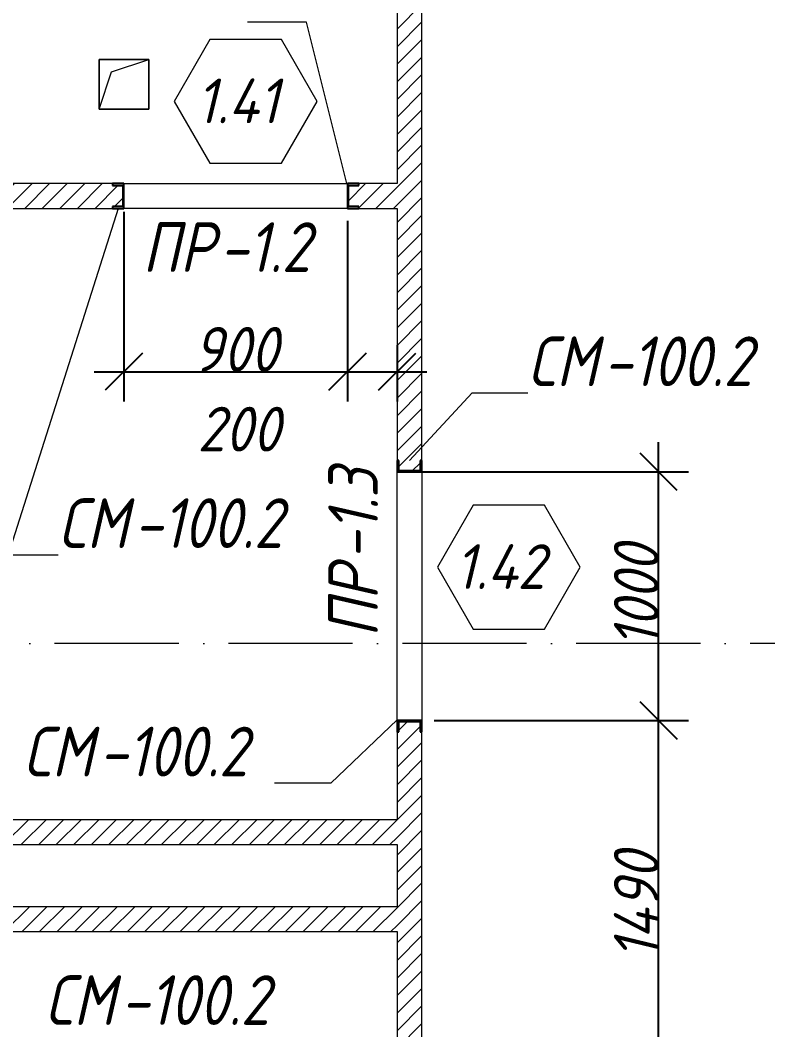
# Model space of a CAD drawing. Header units: millimetres. Extents: x -401725 to 250493, y 305116 to 802890.
# Drawn here: x -95369 to -92358, y 613143 to 617205 of the extents above; entities that cross this region are included whole.
import ezdxf

# ---------------------------------------------------------------- set-up
doc = ezdxf.new("R2010")
doc.units = ezdxf.units.MM
doc.linetypes.add('50_200_ШТРИХ_1Т_ш5_п1_п1_', pattern=[700, 500, -100, 0, -100])
for name, color, linetype, lineweight in [('A-____-____-DIMS', 7, 'Continuous', 9), ('A-DOOR-____-IDEN', 7, 'Continuous', 9), ('A-FLOR-____-OTLN', 7, 'Continuous', 9), ('A-GENM-____-IDEN', 7, 'Continuous', 9), ('A-GENM-____-MCUT', 7, 'Continuous', 25), ('A-GENM-____-OTLN', 7, 'Continuous', 9), ('A-GENM-____-OTLN-1', 7, 'Continuous', 25), ('A-WALL-FNSH-MCUT-1', 7, 'Continuous', 9), ('S-GRID-____-OTLN-1', 7, '50_200_ШТРИХ_1Т_ш5_п1_п1_', 9)]:
    doc.layers.add(name, color=color, linetype=linetype, lineweight=lineweight)
doc.layers.add('A-WALL-____-PATT-4', color=9, linetype='Continuous', lineweight=9, true_color=0x808080)
doc.layers.add('I-WALL-____-OTLN-2', color=7, linetype='Continuous', lineweight=9, true_color=0x000000)
doc.styles.add('ISOCPEUR_I_10', font='isocpeui.ttf', dxfattribs={"width": 0.9, "height": 180})
doc.styles.add('ISOCPEUR_I_14', font='isocpeui.ttf', dxfattribs={"width": 0.9, "height": 180})
doc.styles.add('ISOCPEUR_I_2', font='isocpeui.ttf', dxfattribs={"width": 0.85, "height": 2.3})
doc.dimstyles.new('ISO-1_8_0_9К_СРЕДНИЙ_Кладочные_5', dxfattribs={"dimscale": 304.8, "dimtxt": 179.276612, "dimasz": 0.492126, "dimexe": 0.393701, "dimexo": 0, "dimgap": 0, "dimtad": 1, "dimdec": 3, "dimrnd": 0.001, "dimdsep": 46, "dimtxsty": 'ISOCPEUR_I_10', "dimblk1": 'OBLIQUE', "dimblk2": 'OBLIQUE', "dimsah": 1, "dimcen": 0.09, "dimdle": 0.393701, "dimazin": 0, "dimtfac": 1, "dimtdec": 4, "dimtix": 1, "dimtmove": 2, "dimatfit": 3, "dimfxl": 1, "dimtvp": 1, "dimtolj": 1, "dimtzin": 0, "dimarcsym": 2})
doc.dimstyles.new('ISO-1_8_0_9К_СРЕДНИЙ_Кладочные_6', dxfattribs={"dimscale": 304.8, "dimtxt": 179.276612, "dimasz": 0.492126, "dimexe": 0.393701, "dimexo": 0, "dimgap": 0, "dimtad": 1, "dimdec": 3, "dimrnd": 0.001, "dimdsep": 46, "dimtxsty": 'ISOCPEUR_I_14', "dimblk1": 'OBLIQUE', "dimblk2": 'OBLIQUE', "dimsah": 1, "dimcen": 0.09, "dimdle": 0.393701, "dimazin": 0, "dimtfac": 1, "dimtdec": 4, "dimtix": 1, "dimtmove": 0, "dimatfit": 3, "dimfxl": 1, "dimtvp": 1, "dimtolj": 1, "dimtzin": 0, "dimarcsym": 2})
pattern_1 = [(45, (-175000.736, 544716.51), (-35.35534, 35.35534), [])]

# ---------------------------------------------------------------- blocks, each defined once
blk = doc.blocks.new('АР_Перемычка - АР_Перемычка-27781087-АР1_Кладочный план 1 этажа в осях 1-64_Ю-ЯЯ')
at = {"layer": 'A-GENM-____-OTLN'}
blk.add_line((-300, -50), (-299, -50), dxfattribs=at)
blk = doc.blocks.new('154_Стойка_СКБ_Швеллер - СМ-2230_100-28218823-АР1_Кладочный план 1 этажа в осях 1-64_Ю-ЯЯ')
at = {"layer": 'A-GENM-____-MCUT'}
for p, q in [((171, 50), (125, 50)), ((125, 50), (125, -50)), ((129.5, 42.4), (171, 42.4)), ((129.5, -42.4), (129.5, 42.4)), ((171, 42.4), (171, 50)), ((125, -50), (171, -50)), ((171, -42.4), (129.5, -42.4)), ((171, -50), (171, -42.4))]:
    blk.add_line(p, q, dxfattribs=at)
blk = doc.blocks.new('AR_Отверстие прямоугольное _в плите_ - AR_Отверстие прямоугольное _в плите_-30459597-АР1_Кладочный план 1 этажа в осях 1-64_Ю-ЯЯ')
at = {"layer": 'A-GENM-____-OTLN'}
for p, q in [((100, 100), (-100, 100)), ((-100, 100), (-100, -100)), ((-50, 50), (100, 100)), ((100, -100), (100, 100)), ((-100, -100), (-50, 50)), ((-100, -100), (100, -100))]:
    blk.add_line(p, q, dxfattribs=at)
blk = doc.blocks.new('Марка проема - марка проема-27336095-АР1_Кладочный план 1 этажа в осях 1-64_Ю-ЯЯ')
at = {"layer": 'A-DOOR-____-IDEN'}
for p, q in [((-1.439, 0.159), (-2.877, -2.333)), ((1.439, 0.159), (-1.439, 0.159)), ((2.877, -2.333), (1.439, 0.159)), ((-2.877, -2.333), (-1.439, -4.825)), ((1.439, -4.825), (2.877, -2.333)), ((-1.439, -4.825), (1.439, -4.825))]:
    blk.add_line(p, q, dxfattribs=at)
blk = doc.blocks.new('_Oblique')
at = {"color": 0, "linetype": 'ByBlock', "lineweight": -2}
blk.add_line((-0.5, -0.5), (0.5, 0.5), dxfattribs=at)
blk = doc.blocks.new('*D12672')
at = {"layer": 'A-____-____-DIMS', "color": 0, "lineweight": -2, "transparency": 16777216}
for p, q in [((-94950.7, 616433.7), (-94950.7, 615670.7)), ((-94050.7, 616397.6), (-94050.7, 615670.7)), ((-95070.7, 615790.7), (-93930.7, 615790.7))]:
    blk.add_line(p, q, dxfattribs=at)
at = {"layer": 'Defpoints', "color": 0, "transparency": 16777216}
for p in [(-94950.7, 616433.7), (-94050.7, 616397.6), (-94050.7, 615790.7)]:
    blk.add_point(p, dxfattribs=at)
at = {"layer": 'A-____-____-DIMS', "color": 0, "lineweight": -2, "transparency": 16777216, "xscale": 150, "yscale": 150, "zscale": 150, "rotation": 180}
blk.add_blockref('_Oblique', (-94950.7, 615790.7), dxfattribs=at)
at = {"layer": 'A-____-____-DIMS', "color": 0, "lineweight": -2, "transparency": 16777216, "xscale": 150, "yscale": 150, "zscale": 150}
blk.add_blockref('_Oblique', (-94050.7, 615790.7), dxfattribs=at)
at = {"layer": 'A-____-____-DIMS', "color": 0, "transparency": 16777216, "insert": (-94500.7, 615880.7), "char_height": 180, "width": 409.578, "attachment_point": 5, "style": 'ISOCPEUR_I_14'}
blk.add_mtext('\\A1;900', dxfattribs=at)
blk = doc.blocks.new('*D12673')
at = {"layer": 'A-____-____-DIMS', "color": 0, "lineweight": -2, "transparency": 16777216}
for p, q in [((-94050.7, 616397.6), (-94050.7, 615670.7)), ((-93850.7, 615896.8), (-93850.7, 615670.7)), ((-94170.7, 615790.7), (-93730.7, 615790.7))]:
    blk.add_line(p, q, dxfattribs=at)
at = {"layer": 'Defpoints', "color": 0, "transparency": 16777216}
for p in [(-94050.7, 616397.6), (-93850.7, 615896.8), (-93850.7, 615790.7)]:
    blk.add_point(p, dxfattribs=at)
at = {"layer": 'A-____-____-DIMS', "color": 0, "lineweight": -2, "transparency": 16777216, "xscale": 150, "yscale": 150, "zscale": 150, "rotation": 180}
blk.add_blockref('_Oblique', (-94050.7, 615790.7), dxfattribs=at)
at = {"layer": 'A-____-____-DIMS', "color": 0, "lineweight": -2, "transparency": 16777216, "xscale": 150, "yscale": 150, "zscale": 150}
blk.add_blockref('_Oblique', (-93850.7, 615790.7), dxfattribs=at)
at = {"layer": 'A-____-____-DIMS', "color": 0, "transparency": 16777216, "insert": (-94654.7, 615649.6), "char_height": 180, "width": 409.578, "attachment_point": 1, "line_spacing_factor": 1.149209, "style": 'ISOCPEUR_I_10'}
blk.add_mtext('\\A1;200', dxfattribs=at)
blk = doc.blocks.new('*D12676')
at = {"layer": 'A-____-____-DIMS', "color": 0, "lineweight": -2, "transparency": 16777216}
for p, q in [((-92797.4, 612777.6), (-92797.4, 614507.6)), ((-93700.7, 614387.6), (-92677.4, 614387.6)), ((-93867.7, 612897.6), (-92677.4, 612897.6))]:
    blk.add_line(p, q, dxfattribs=at)
at = {"layer": 'Defpoints', "color": 0, "transparency": 16777216}
for p in [(-93700.7, 614387.6), (-92797.4, 614387.6), (-93867.7, 612897.6)]:
    blk.add_point(p, dxfattribs=at)
at = {"layer": 'A-____-____-DIMS', "color": 0, "lineweight": -2, "transparency": 16777216, "xscale": 150, "yscale": 150, "zscale": 150}
for p, rotation in [((-92797.4, 614387.6), 90), ((-92797.4, 612897.6), 270)]:
    blk.add_blockref('_Oblique', p, dxfattribs=dict(at, rotation=rotation))
at = {"layer": 'A-____-____-DIMS', "color": 0, "transparency": 16777216, "insert": (-92887.4, 613642.6), "char_height": 180, "width": 521.281, "attachment_point": 5, "rotation": 90, "style": 'ISOCPEUR_I_14'}
blk.add_mtext('\\A1;1490', dxfattribs=at)
blk = doc.blocks.new('*D12677')
at = {"layer": 'A-____-____-DIMS', "color": 0, "lineweight": -2, "transparency": 16777216}
for p, q in [((-92797.4, 614267.6), (-92797.4, 615507.6)), ((-93795.5, 615387.6), (-92677.4, 615387.6)), ((-93700.7, 614387.6), (-92677.4, 614387.6))]:
    blk.add_line(p, q, dxfattribs=at)
at = {"layer": 'Defpoints', "color": 0, "transparency": 16777216}
for p in [(-93795.5, 615387.6), (-92797.4, 615387.6), (-93700.7, 614387.6)]:
    blk.add_point(p, dxfattribs=at)
at = {"layer": 'A-____-____-DIMS', "color": 0, "lineweight": -2, "transparency": 16777216, "xscale": 150, "yscale": 150, "zscale": 150}
for p, rotation in [((-92797.4, 615387.6), 90), ((-92797.4, 614387.6), 270)]:
    blk.add_blockref('_Oblique', p, dxfattribs=dict(at, rotation=rotation))
at = {"layer": 'A-____-____-DIMS', "color": 0, "transparency": 16777216, "insert": (-92887.4, 614887.6), "char_height": 180, "width": 504.733, "attachment_point": 5, "rotation": 90, "style": 'ISOCPEUR_I_14'}
blk.add_mtext('\\A1;1000', dxfattribs=at)

msp = doc.modelspace()

# ---------------------------------------------------------------- hatches: boundary and pattern name
at = {"layer": 'A-WALL-____-PATT-4'}
h = msp.add_hatch(dxfattribs=at)
h.set_pattern_fill('FP_5', color=256, style=0, pattern_type=2)
h.set_pattern_definition(pattern_1)
h.paths.add_polyline_path([(-93750.7357, 611797.5526), (-93750.7357, 611951.5526), (-93758.3357, 611951.5526), (-93758.3357, 611993.0526), (-93843.1357, 611993.0526), (-93843.1357, 611951.5526), (-93850.7357, 611951.5526), (-93850.7357, 611797.5526), (-93758.3357, 611797.5526)], flags=0)
h.paths.add_polyline_path([(-93843.1357, 612902.0526), (-93758.3357, 612902.0526), (-93757.9232, 612943.5526), (-93750.7357, 612943.5526), (-93750.7357, 614341.5526), (-93758.3357, 614341.5526), (-93758.3357, 614383.0526), (-93843.1357, 614383.0526), (-93843.1357, 614341.5526), (-93850.7357, 614341.5526), (-93850.7357, 612943.5526), (-93843.1357, 612943.5526)], flags=0)
h.paths.add_polyline_path([(-93758.3357, 615392.0526), (-93758.3357, 615433.5526), (-93750.7357, 615433.5526), (-93750.7357, 620451.5526), (-93758.3357, 620451.5526), (-93758.3357, 620493.0526), (-93843.1357, 620493.0526), (-93843.1357, 620451.5526), (-93850.7357, 620451.5526), (-93850.7357, 615433.5526), (-93843.1357, 615433.5526), (-93843.1357, 615392.0526)], flags=0)
h.paths.add_polyline_path([(-93843.1357, 621502.0526), (-93758.3357, 621502.0526), (-93758.3357, 621543.5526), (-93750.7357, 621543.5526), (-93750.7357, 622397.5526), (-93850.7357, 622397.5526), (-93850.7357, 621543.5526), (-93843.1357, 621543.5526)], flags=0)
h = msp.add_hatch(dxfattribs=at)
h.set_pattern_fill('FP_5', color=256, style=0, pattern_type=2)
h.set_pattern_definition(pattern_1)
h.paths.add_polyline_path([(-94004.7357, 616447.5526), (-93850.7357, 616447.5526), (-93850.7357, 616547.5526), (-94004.7357, 616547.5526), (-94004.7357, 616539.9526), (-94046.2357, 616539.9526), (-94046.2357, 616455.1526), (-94004.7357, 616455.1526)], flags=0)
h.paths.add_polyline_path([(-94996.7357, 616447.5526), (-94996.7357, 616455.1526), (-94955.2357, 616455.1526), (-94955.2357, 616539.9526), (-94996.7357, 616539.9526), (-94996.7357, 616547.5526), (-96550.7357, 616547.5526), (-96550.7357, 616447.5526), (-95479.3859, 616447.5526)], flags=0)
h = msp.add_hatch(dxfattribs=at)
h.set_pattern_fill('FP_5', color=256, style=0, pattern_type=2)
h.set_pattern_definition(pattern_1)
h.paths.add_polyline_path([(-95479.3859, 613887.5526), (-93850.7357, 613887.5526), (-93850.7357, 613987.5526), (-96800.7357, 613987.5526), (-96800.7357, 613887.5526)], flags=0)
h = msp.add_hatch(dxfattribs=at)
h.set_pattern_fill('FP_5', color=256, style=0, pattern_type=2)
h.set_pattern_definition(pattern_1)
h.paths.add_polyline_path([(-95479.3859, 613537.5526), (-93850.7357, 613537.5526), (-93850.7357, 613637.5526), (-96130.7357, 613637.5526), (-96130.7357, 613537.5526)], flags=0)
h.paths.add_polyline_path([(-96630.7357, 613537.5526), (-96630.7357, 613637.5526), (-96800.7357, 613637.5526), (-96800.7357, 613537.5526)], flags=0)

# ---------------------------------------------------------------- linework, layer by layer
at = {"layer": 'A-FLOR-____-OTLN'}
for p, q in [((-95050.7357, 617047.5526), (-94850.7357, 617047.5526)), ((-95050.7357, 616847.5526), (-95050.7357, 617047.5526)), ((-94850.7357, 617047.5526), (-94850.7357, 616847.5526)), ((-94850.7357, 616847.5526), (-95050.7357, 616847.5526))]:
    msp.add_line(p, q, dxfattribs=at)
at = {"layer": 'A-GENM-____-IDEN'}
for p, q in [((-94215.1782, 617197.5526), (-94453.0007, 617197.5526)), ((-94052.7357, 616547.5526), (-94215.1782, 617197.5526)), ((-94973.7357, 616447.5526), (-95416.5192, 615054.2096)), ((-93800.7357, 615433.5526), (-93548.559, 615705.5526)), ((-93548.559, 615705.5526), (-93323.9924, 615705.5526)), ((-95416.5192, 615054.2096), (-95215.0127, 615054.2096)), ((-93850.7357, 614389.5526), (-94117.364, 614135.0705)), ((-94117.364, 614135.0705), (-94343.9924, 614135.0705))]:
    msp.add_line(p, q, dxfattribs=at)
at = {"layer": 'A-WALL-FNSH-MCUT-1'}
for p, q in [((-93750.7357, 615433.5526), (-93750.7357, 620451.5526)), ((-93850.7357, 617897.5526), (-93850.7357, 616547.5526)), ((-94996.7357, 616547.5526), (-96200.7357, 616547.5526)), ((-93850.7357, 616547.5526), (-94004.7357, 616547.5526)), ((-96550.7357, 616447.5526), (-94996.7357, 616447.5526)), ((-94004.7357, 616447.5526), (-93850.7357, 616447.5526)), ((-93850.7357, 616447.5526), (-93850.7357, 615433.5526)), ((-93850.7357, 614341.5526), (-93850.7357, 613987.5526)), ((-93750.7357, 612943.5526), (-93750.7357, 614341.5526)), ((-93850.7357, 613987.5526), (-96800.7357, 613987.5526)), ((-96800.7357, 613887.5526), (-93850.7357, 613887.5526)), ((-93850.7357, 613887.5526), (-93850.7357, 613637.5526)), ((-93850.7357, 613637.5526), (-96130.7357, 613637.5526)), ((-96130.7357, 613537.5526), (-93850.7357, 613537.5526)), ((-93850.7357, 613537.5526), (-93850.7357, 612943.5526))]:
    msp.add_line(p, q, dxfattribs=at)
at = {"layer": 'I-WALL-____-OTLN-2'}
for p, q in [((-94950.7357, 616547.5526), (-94050.7357, 616547.5526)), ((-94050.7357, 616447.5526), (-94950.7357, 616447.5526)), ((-93850.7357, 614387.5526), (-93850.7357, 615387.5526)), ((-93750.7357, 615387.5526), (-93750.7357, 614387.5526))]:
    msp.add_line(p, q, dxfattribs=at)
at = {"layer": 'S-GRID-____-OTLN-1'}
msp.add_line((-70926.3291, 614697.5526), (-125758.718, 614697.5526), dxfattribs=at)

# ---------------------------------------------------------------- block references
at = {"layer": 'A-DOOR-____-IDEN', "xscale": 99.99999999999993, "yscale": 99.99999999999993, "zscale": 99.99999999999993}
for p in [(-94460.7357, 617111.663), (-93400.7357, 615237.5526)]:
    msp.add_blockref('Марка проема - марка проема-27336095-АР1_Кладочный план 1 этажа в осях 1-64_Ю-ЯЯ', p, dxfattribs=at)
at = {"layer": 'A-GENM-____-OTLN'}
msp.add_blockref('AR_Отверстие прямоугольное _в плите_ - AR_Отверстие прямоугольное _в плите_-30459597-АР1_Кладочный план 1 этажа в осях 1-64_Ю-ЯЯ', (-94950.7357, 616947.5526), dxfattribs=at)
at = {"layer": 'A-GENM-____-OTLN', "rotation": 89.99999999999991}
msp.add_blockref('АР_Перемычка - АР_Перемычка-27781087-АР1_Кладочный план 1 этажа в осях 1-64_Ю-ЯЯ', (-93800.7357, 614387.5526), dxfattribs=at)
at = {"layer": 'A-GENM-____-OTLN-1'}
for p, rotation in [((-94825.7357, 616497.5526), 180), ((-93800.7357, 615262.5526), 89.99999999999991), ((-93800.7357, 614512.5526), 269.9999999999999)]:
    msp.add_blockref('154_Стойка_СКБ_Швеллер - СМ-2230_100-28218823-АР1_Кладочный план 1 этажа в осях 1-64_Ю-ЯЯ', p, dxfattribs=dict(at, rotation=rotation))
msp.add_blockref('154_Стойка_СКБ_Швеллер - СМ-2230_100-28218823-АР1_Кладочный план 1 этажа в осях 1-64_Ю-ЯЯ', (-94175.7357, 616497.5526), dxfattribs=at)

# ---------------------------------------------------------------- texts
at = {"layer": 'A-DOOR-____-IDEN', "char_height": 180, "attachment_point": 1, "style": 'ISOCPEUR_I_14'}
for s, insert, width in [('1.41', (-94659.3748, 616970.4826), 432.91125), ('1.42', (-93616.9248, 615096.3721), 476.202375)]:
    msp.add_mtext(s, dxfattribs=dict(at, insert=insert, width=width))
at = {"layer": 'A-GENM-____-IDEN', "char_height": 200, "attachment_point": 1, "style": 'ISOCPEUR_I_2'}
for s, insert, width in [('ПР', (-94876.1924, 616391.8596), 375.18975), ('-1.2', (-94566.6299, 616391.8596), 505.063125), ('СМ', (-93323.9924, 615932.6687), 367.974562), ('-100.2', (-93020.383, 615932.6687), 822.531375), ('СМ', (-95215.0127, 615281.3258), 367.974562), ('-100.2', (-94911.4034, 615281.3258), 822.531375), ('СМ', (-95356.0044, 614362.1866), 367.974562), ('-100.2', (-95052.395, 614362.1866), 822.531375), ('СМ', (-95268.4726, 613362.1866), 367.974562), ('-100.2', (-94964.8632, 613362.1866), 822.531375)]:
    msp.add_mtext(s, dxfattribs=dict(at, insert=insert, width=width))
at = {"layer": 'A-GENM-____-IDEN', "char_height": 200, "attachment_point": 1, "rotation": 90, "style": 'ISOCPEUR_I_2'}
for s, insert, width in [('-1.3', (-94127.8518, 615031.6584), 505.063125), ('ПР', (-94127.8518, 614722.0959), 375.18975)]:
    msp.add_mtext(s, dxfattribs=dict(at, insert=insert, width=width))

# ---------------------------------------------------------------- dimensions: what is measured, and where the dimension line sits
at = {"layer": 'A-____-____-DIMS'}
dim = msp.add_linear_dim(base=(-94050.7357, 615790.7108), p1=(-94950.7357, 616433.7289), p2=(-94050.7357, 616397.5526), dimstyle='ISO-1_8_0_9К_СРЕДНИЙ_Кладочные_6', override={"dimpost": '<>', "dimfxl": 900.726775}, dxfattribs=at)
dim.commit()
dim.dimension.update_dxf_attribs({"geometry": '*D12672', "text_midpoint": (-94500.7357, 615880.7108)})
dim = msp.add_linear_dim(base=(-93850.7357, 615790.7108), p1=(-94050.7357, 616397.5526), p2=(-93850.7357, 615896.7769), dimstyle='ISO-1_8_0_9К_СРЕДНИЙ_Кладочные_5', override={"dimpost": '<>', "dimfxl": 539.236793}, dxfattribs=at)
dim.commit()
dim.dimension.update_dxf_attribs({"geometry": '*D12673', "text_midpoint": (-94449.8771, 615529.624), "dimtype": 160})
for base, p1, p2, override, picture, middle in [((-92797.4031, 615387.5526), (-93700.7357, 614387.5526), (-93795.4785, 615387.5526), {"dimpost": '<>', "dimfxl": 1004.478072}, '*D12677', (-92887.4031, 614887.5526)), ((-92797.4031, 614387.5526), (-93867.6877, 612897.5526), (-93700.7357, 614387.5526), {"dimpost": '<>', "dimfxl": 1499.324171}, '*D12676', (-92887.4031, 613642.5526))]:
    dim = msp.add_linear_dim(base=base, p1=p1, p2=p2, angle=90, dimstyle='ISO-1_8_0_9К_СРЕДНИЙ_Кладочные_6', override=override, dxfattribs=at)
    dim.commit()
    dim.dimension.update_dxf_attribs({"geometry": picture, "text_midpoint": middle})

doc.saveas('drawing.dxf')
